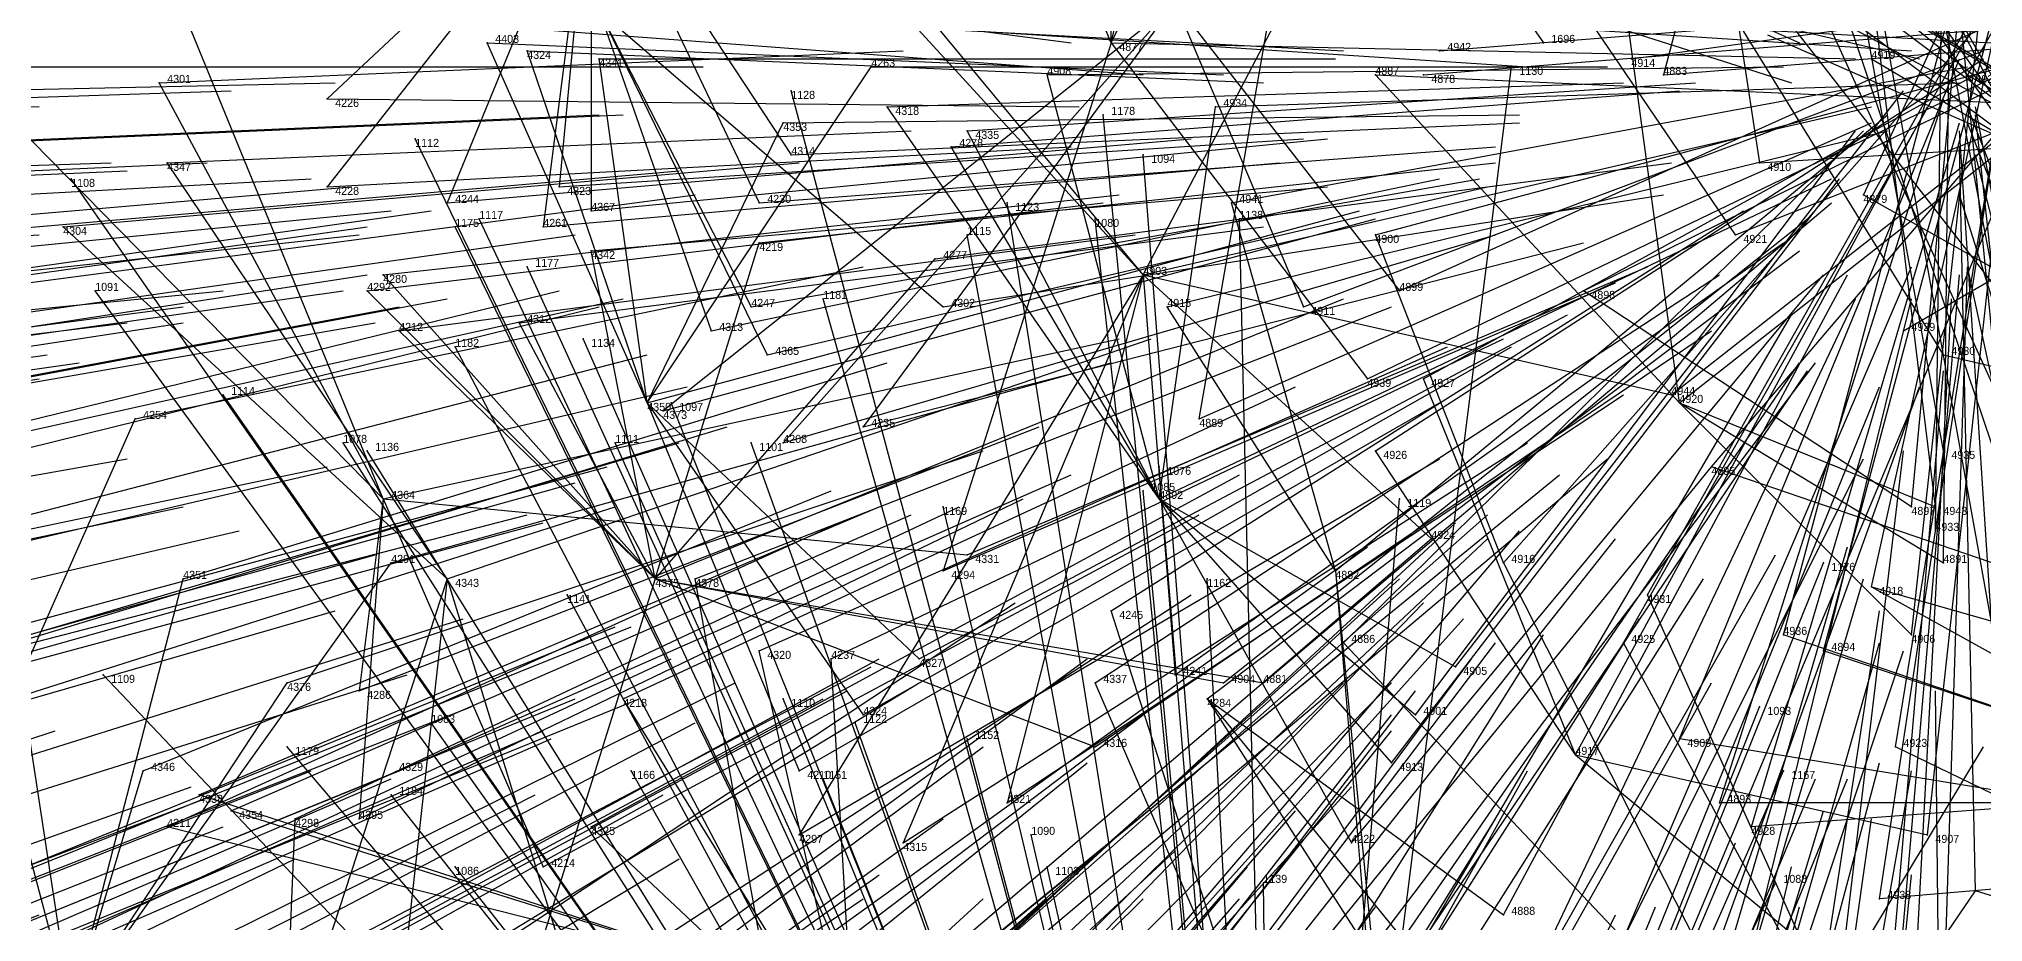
# Model space of a CAD drawing. Extents: x -0.5 to 0.59, y -0.5 to 0.58.
# Drawn here: x -0.242 to 0.001, y -0.1049 to 0.0055 of the extents above; entities that cross this region are included whole.
import ezdxf

# ---------------------------------------------------------------- set-up
doc = ezdxf.new("R2010")
doc.units = 0
for name, color, linetype in [('Facilities', 3, 'CONTINUOUS'), ('Facilities_lines', 3, 'CONTINUOUS'), ('Normals', 1, 'CONTINUOUS'), ('Source_points', 5, 'CONTINUOUS'), ('Text', 3, 'CONTINUOUS')]:
    doc.layers.add(name, color=color, linetype=linetype)

msp = doc.modelspace()

# ---------------------------------------------------------------- linework, layer by layer
at = {"layer": 'Facilities', "color": 3}
for p in [(-0.108, 0.005, -0.27), (-0.067, 0.004, -0.168), (-0.043, 0.003, -0.109), (-0.013, 0.003, -0.034), (-0.069, 0.001, -0.172), (-0.03, -0.019, -0.089), (-0.104, -0.024, -0.267), (-0.009, -0.031, -0.08), (-0.004, -0.034, -0.085), (-0.166, -0.04, -0.428), (-0.037, -0.04, -0.136), (-0.097, -0.042, -0.265), (-0.004, -0.046, -0.116), (-0.199, -0.052, -0.513), (-0.102, -0.052, -0.286), (-0.008, -0.053, -0.135), (-0.005, -0.056, -0.14), (-0.059, -0.06, -0.21), (-0.191, -0.062, -0.502), (-0.165, -0.062, -0.441), (-0.08, -0.061, -0.252), (-0.013, -0.063, -0.161), (-0.096, -0.077, -0.308), (-0.05, -0.084, -0.244)]:
    msp.add_point(p, dxfattribs=at)
at = {"layer": 'Facilities_lines', "color": 3}
for p, q in [((-0.151, 0.145, -1.25), (-0.054, 0.005, -1.25)), ((-0.04, 0.075, -0.213), (-0.027, -0.01, -0.072)), ((-0.108, 0.005, -0.27), (-0.129, 0.055, -0.351)), ((-0.108, 0.005, -0.27), (-0.097, 0.052, -0.276)), ((-0.108, 0.005, -0.27), (-0.108, 0.047, -0.295)), ((-0.108, 0.005, -0.27), (-0.089, 0.044, -0.247)), ((-0.028, 0.043, -0.128), (-0.039, 0.001, -0.098)), ((-0.03, -0.019, -0.089), (-0.068, 0.037, -0.193)), ((-0.173, 0.029, -0.438), (-0.206, -0.002, -0.514)), ((-0.173, 0.029, -0.438), (-0.206, -0.013, -0.516)), ((-0.173, 0.029, -0.438), (-0.191, -0.015, -0.478)), ((-0.173, 0.029, -0.438), (-0.179, -0.018, -0.45)), ((-0.173, 0.029, -0.438), (-0.177, -0.013, -0.443)), ((-0.173, 0.029, -0.438), (-0.148, -0.009, -0.372)), ((-0.173, 0.029, -0.438), (-0.173, -0.016, -0.435)), ((-0.173, 0.029, -0.438), (-0.152, -0.015, -0.381)), ((-0.104, -0.024, -0.267), (-0.148, 0.024, -0.375)), ((-0.104, -0.024, -0.267), (-0.143, 0.023, -0.363)), ((-0.104, -0.024, -0.267), (-0.081, 0.02, -0.207)), ((-0.037, -0.04, -0.136), (-0.045, 0.019, -0.122)), ((-0.1, 0.01, -0.252), (-0.164, -0.041, -0.423)), ((-0.1, 0.01, -0.252), (-0.149, -0.045, -0.39)), ((-0.1, 0.01, -0.252), (-0.139, -0.043, -0.362)), ((-0.1, 0.01, -0.252), (-0.072, -0.026, -0.192)), ((-0.1, 0.01, -0.252), (-0.084, -0.028, -0.22)), ((-0.097, -0.042, -0.265), (-0.088, 0.01, -0.221)), ((-0.002, 0.012, -0.03), (-0.014, -0.014, -0.05)), ((-0.199, -0.052, -0.513), (-0.224, 0.009, -0.561)), ((-0.172, 0.009, -0.43), (-0.129, -0.028, -0.33)), ((-0.172, 0.009, -0.43), (-0.153, -0.028, -0.389)), ((-0.172, 0.009, -0.43), (-0.158, -0.031, -0.402)), ((-0.172, 0.009, -0.43), (-0.151, -0.034, -0.387)), ((0.003, 0.008, -0.022), (-0.001, 0.001, -0.002)), ((-0.166, -0.04, -0.428), (-0.186, 0.005, -0.464)), ((-0.108, 0.005, -0.27), (-0.129, -0.061, -0.357)), ((-0.108, 0.005, -0.27), (-0.076, -0.037, -0.213)), ((-0.166, -0.04, -0.428), (-0.181, 0.004, -0.453)), ((-0.166, -0.04, -0.428), (-0.172, 0.003, -0.431)), ((-0.199, -0.052, -0.513), (-0.252, 0.002, -0.63)), ((-0.199, -0.052, -0.513), (-0.227, 0, -0.566)), ((-0.166, -0.04, -0.428), (-0.138, 0.002, -0.345)), ((-0.102, -0.052, -0.286), (-0.116, 0.001, -0.29)), ((-0.087, -0.229, -1.25), (-0.058, 0.002, -1.25)), ((-0.037, -0.04, -0.136), (-0.075, 0.001, -0.188)), ((-0.087, -0.229, -1.25), (-0.148, -0.001, -1.25)), ((-0.102, -0.052, -0.286), (-0.136, -0.003, -0.34)), ((-0.087, -0.229, -1.25), (-0.109, -0.004, -1.25)), ((-0.102, -0.052, -0.286), (-0.095, -0.003, -0.236)), ((-0.087, -0.229, -1.25), (-0.195, -0.007, -1.25)), ((-0.166, -0.04, -0.428), (-0.149, -0.005, -0.373)), ((-0.102, -0.052, -0.286), (-0.126, -0.006, -0.315)), ((-0.102, -0.052, -0.286), (-0.128, -0.008, -0.32)), ((-0.087, -0.229, -1.25), (-0.104, -0.009, -1.25)), ((-0.087, -0.229, -1.25), (-0.238, -0.012, -1.25)), ((-0.191, -0.062, -0.502), (-0.226, -0.01, -0.566)), ((-0.087, -0.229, -1.25), (0.004, -0.012, -1.25)), ((-0.087, -0.229, -1.25), (-0.187, -0.017, -1.25)), ((-0.087, -0.229, -1.25), (-0.121, -0.015, -1.25)), ((-0.087, -0.229, -1.25), (-0.11, -0.017, -1.25)), ((-0.08, -0.061, -0.252), (-0.093, -0.015, -0.235)), ((-0.087, -0.229, -1.25), (-0.092, -0.017, -1.25)), ((-0.191, -0.062, -0.502), (-0.239, -0.018, -0.6)), ((-0.087, -0.229, -1.25), (-0.19, -0.018, -1.25)), ((-0.087, -0.229, -1.25), (-0.126, -0.019, -1.25)), ((-0.059, -0.06, -0.21), (-0.075, -0.019, -0.195)), ((-0.165, -0.062, -0.441), (-0.173, -0.021, -0.437)), ((-0.165, -0.062, -0.441), (-0.152, -0.02, -0.384)), ((-0.165, -0.062, -0.441), (-0.199, -0.024, -0.501)), ((-0.087, -0.229, -1.25), (-0.181, -0.023, -1.25)), ((-0.165, -0.062, -0.441), (-0.13, -0.022, -0.329)), ((-0.104, -0.024, -0.267), (-0.147, -0.094, -0.437)), ((-0.104, -0.024, -0.267), (-0.134, -0.095, -0.411)), ((-0.104, -0.024, -0.267), (-0.121, -0.09, -0.377)), ((-0.104, -0.024, -0.267), (-0.1, -0.074, -0.311)), ((-0.104, -0.024, -0.267), (-0.068, -0.057, -0.222)), ((-0.104, -0.024, -0.267), (-0.038, -0.039, -0.136)), ((-0.087, -0.229, -1.25), (-0.235, -0.026, -1.25)), ((-0.165, -0.062, -0.441), (-0.201, -0.026, -0.507)), ((-0.008, -0.053, -0.135), (-0.049, -0.026, -0.139)), ((-0.087, -0.229, -1.25), (-0.144, -0.027, -1.25)), ((-0.08, -0.061, -0.252), (-0.101, -0.028, -0.263)), ((-0.165, -0.062, -0.441), (-0.197, -0.031, -0.499)), ((-0.165, -0.062, -0.441), (-0.182, -0.03, -0.46)), ((-0.087, -0.229, -1.25), (-0.19, -0.033, -1.25)), ((-0.087, -0.229, -1.25), (-0.174, -0.032, -1.25)), ((-0.004, -0.034, -0.085), (0.077, -0.053, -0.235)), ((-0.05, -0.084, -0.244), (-0.069, -0.037, -0.196)), ((-0.087, -0.229, -1.25), (-0.219, -0.039, -1.25)), ((-0.166, -0.04, -0.428), (-0.139, -0.079, -0.4)), ((-0.166, -0.04, -0.428), (-0.147, -0.086, -0.426)), ((-0.166, -0.04, -0.428), (-0.132, -0.072, -0.376)), ((-0.087, -0.229, -1.25), (-0.163, -0.04, -1.25)), ((-0.037, -0.04, -0.136), (-0.004, -0.06, -0.15)), ((-0.037, -0.04, -0.136), (-0.008, -0.069, -0.175)), ((-0.037, -0.04, -0.136), (-0.005, -0.053, -0.133)), ((-0.261, -0.112, -0.709), (-0.23, -0.042, -0.584)), ((-0.087, -0.229, -1.25), (-0.204, -0.045, -1.25)), ((-0.087, -0.229, -1.25), (-0.201, -0.046, -1.25)), ((-0.087, -0.229, -1.25), (-0.17, -0.045, -1.25)), ((-0.087, -0.229, -1.25), (-0.153, -0.045, -1.25)), ((-0.05, -0.084, -0.244), (-0.075, -0.046, -0.22)), ((-0.087, -0.229, -1.25), (-0.102, -0.048, -1.25)), ((0.005, -0.061, -0.152), (-0.033, -0.048, -0.147)), ((-0.087, -0.229, -1.25), (-0.104, -0.051, -1.25)), ((-0.199, -0.052, -0.513), (-0.202, -0.092, -0.555)), ((-0.199, -0.052, -0.513), (-0.202, -0.076, -0.539)), ((-0.199, -0.052, -0.513), (-0.179, -0.098, -0.51)), ((-0.199, -0.052, -0.513), (-0.126, -0.059, -0.347)), ((-0.087, -0.229, -1.25), (-0.129, -0.053, -1.25)), ((-0.102, -0.052, -0.286), (-0.078, -0.095, -0.307)), ((-0.102, -0.052, -0.286), (-0.07, -0.079, -0.263)), ((-0.102, -0.052, -0.286), (-0.065, -0.073, -0.244)), ((-0.102, -0.052, -0.286), (-0.073, -0.085, -0.28)), ((-0.087, -0.229, -1.25), (-0.072, -0.052, -1.25)), ((-0.238, -0.116, -0.661), (-0.198, -0.06, -0.517)), ((-0.087, -0.229, -1.25), (-0.019, -0.06, -1.25)), ((-0.059, -0.06, -0.21), (-0.03, -0.117, -0.301)), ((-0.238, -0.116, -0.661), (-0.224, -0.062, -0.582)), ((-0.191, -0.062, -0.502), (-0.211, -0.123, -0.612)), ((-0.191, -0.062, -0.502), (-0.197, -0.116, -0.572)), ((-0.191, -0.062, -0.502), (-0.175, -0.114, -0.522)), ((-0.165, -0.062, -0.441), (-0.185, -0.126, -0.56)), ((-0.165, -0.062, -0.441), (-0.11, -0.083, -0.343)), ((-0.165, -0.062, -0.441), (-0.089, -0.075, -0.291)), ((-0.165, -0.062, -0.441), (-0.094, -0.075, -0.299)), ((-0.151, -0.112, -0.47), (-0.16, -0.062, -0.43)), ((-0.087, -0.229, -1.25), (-0.096, -0.062, -1.25)), ((-0.08, -0.061, -0.252), (-0.076, -0.109, -0.333)), ((-0.08, -0.061, -0.252), (-0.075, -0.112, -0.336)), ((-0.013, -0.063, -0.161), (0.036, -0.077, -0.212)), ((-0.013, -0.063, -0.161), (0.032, -0.088, -0.234)), ((-0.087, -0.229, -1.25), (-0.176, -0.064, -1.25)), ((-0.012, -0.129, -0.324), (-0.041, -0.064, -0.191)), ((-0.091, -0.119, -0.376), (-0.108, -0.066, -0.316)), ((-0.238, -0.116, -0.661), (-0.245, -0.07, -0.637)), ((-0.044, -0.107, -0.29), (-0.079, -0.07, -0.263)), ((-0.012, -0.129, -0.324), (-0.044, -0.07, -0.206)), ((0.02, -0.084, -0.215), (-0.024, -0.069, -0.182)), ((-0.238, -0.116, -0.661), (-0.25, -0.071, -0.65)), ((-0.14, -0.124, -0.469), (-0.152, -0.071, -0.42)), ((-0.14, -0.124, -0.469), (-0.143, -0.072, -0.401)), ((0.02, -0.084, -0.215), (-0.019, -0.071, -0.183)), ((-0.238, -0.116, -0.661), (-0.211, -0.075, -0.561)), ((-0.087, -0.229, -1.25), (-0.234, -0.074, -1.25)), ((-0.091, -0.119, -0.376), (-0.11, -0.075, -0.332)), ((-0.14, -0.124, -0.469), (-0.169, -0.077, -0.465)), ((-0.087, -0.229, -1.25), (-0.149, -0.077, -1.25)), ((-0.096, -0.077, -0.308), (-0.073, -0.113, -0.337)), ((-0.096, -0.077, -0.308), (-0.07, -0.109, -0.324)), ((-0.096, -0.077, -0.308), (-0.059, -0.104, -0.299)), ((-0.087, -0.229, -1.25), (-0.193, -0.08, -1.25)), ((-0.087, -0.229, -1.25), (-0.14, -0.08, -1.25)), ((-0.087, -0.229, -1.25), (-0.027, -0.078, -1.25)), ((-0.087, -0.229, -1.25), (-0.126, -0.082, -1.25)), ((0.012, -0.09, -0.226), (-0.037, -0.082, -0.225)), ((-0.087, -0.229, -1.25), (-0.211, -0.083, -1.25)), ((-0.087, -0.229, -1.25), (0.001, -0.083, -1.25)), ((-0.05, -0.084, -0.244), (-0.01, -0.117, -0.294)), ((-0.05, -0.084, -0.244), (-0.006, -0.094, -0.236)), ((0.023, -0.099, -0.255), (-0.01, -0.083, -0.209)), ((-0.261, -0.112, -0.709), (-0.197, -0.086, -0.538)), ((-0.238, -0.116, -0.661), (-0.229, -0.086, -0.61)), ((-0.087, -0.229, -1.25), (-0.168, -0.086, -1.25)), ((-0.087, -0.229, -1.25), (-0.144, -0.087, -1.25)), ((-0.087, -0.229, -1.25), (-0.024, -0.086, -1.25)), ((-0.151, -0.112, -0.47), (-0.222, -0.089, -0.599)), ((-0.087, -0.229, -1.25), (-0.198, -0.089, -1.25)), ((-0.151, -0.112, -0.47), (-0.218, -0.091, -0.591)), ((-0.213, -0.163, -0.67), (-0.21, -0.092, -0.574)), ((0.012, -0.09, -0.226), (-0.032, -0.09, -0.238)), ((0.012, -0.09, -0.226), (-0.028, -0.093, -0.244)), ((-0.151, -0.112, -0.47), (-0.226, -0.093, -0.612)), ((-0.14, -0.124, -0.469), (-0.173, -0.093, -0.492)), ((-0.087, -0.229, -1.25), (-0.118, -0.094, -1.25)), ((-0.087, -0.229, -1.25), (-0.19, -0.098, -1.25)), ((-0.087, -0.229, -1.25), (-0.116, -0.098, -1.25)), ((0.023, -0.099, -0.255), (-0.012, -0.102, -0.257)), ((-0.087, -0.229, -1.25), (-0.089, -0.1, -1.25)), ((-0.087, -0.229, -1.25), (-0.025, -0.1, -1.25)), ((-0.087, -0.229, -1.25), (0, -0.101, -1.25)), ((0.042, -0.114, -0.303), (0, -0.101, -0.252))]:
    msp.add_line(p, q, dxfattribs=at)
at = {"layer": 'Normals', "color": 1}
for p, q in [((-0.107, 0.043, -0.287), (-0.022, 0.005, -0.325)), ((0.006, -0.03, -0.077), (-0.05, 0.042, -0.118)), ((-0.004, -0.034, -0.085), (-0.049, 0.039, -0.136)), ((-0.051, 0.038, -0.16), (0.021, -0.016, -0.204)), ((-0.053, 0.036, -0.161), (0.019, -0.018, -0.204)), ((-0.062, 0.032, -0.174), (0.016, -0.01, -0.22)), ((-0.004, -0.046, -0.116), (-0.018, 0.031, -0.178)), ((-0.008, -0.053, -0.135), (0, 0.031, -0.188)), ((-0.005, -0.056, -0.14), (-0.004, 0.031, -0.189)), ((-0.004, -0.06, -0.15), (-0.003, 0.031, -0.192)), ((0.005, -0.061, -0.152), (-0.004, 0.03, -0.193)), ((-0.111, 0.028, -0.285), (-0.023, 0, -0.325)), ((0.003, -0.048, -0.119), (-0.023, 0.029, -0.178)), ((-0.005, -0.053, -0.133), (-0.015, 0.029, -0.19)), ((-0.013, -0.063, -0.161), (0.007, 0.027, -0.199)), ((0.034, -0.027, -0.108), (-0.031, 0.026, -0.163)), ((-0.096, 0.024, -0.248), (-0.007, 0.003, -0.289)), ((0.01, -0.055, -0.141), (-0.025, 0.022, -0.193)), ((-0.008, -0.069, -0.175), (0.002, 0.022, -0.214)), ((-0.033, -0.048, -0.147), (0.025, 0.02, -0.191)), ((-0.024, -0.069, -0.182), (0, 0.021, -0.218)), ((-0.019, -0.071, -0.183), (0.005, 0.019, -0.219)), ((0.011, -0.07, -0.176), (-0.006, 0.019, -0.219)), ((-0.205, 0.017, -0.515), (-0.113, 0.005, -0.552)), ((-0.043, 0.003, -0.109), (0.044, 0.015, -0.156)), ((-0.041, -0.064, -0.191), (0.004, 0.016, -0.23)), ((-0.038, -0.039, -0.136), (0.032, 0.016, -0.18)), ((-0.037, -0.04, -0.136), (0.033, 0.015, -0.181)), ((-0.03, -0.019, -0.089), (0.056, 0.015, -0.127)), ((-0.02, 0.015, -0.063), (0.065, -0.036, -0.076)), ((0.003, -0.073, -0.183), (-0.013, 0.016, -0.224)), ((-0.009, -0.031, -0.08), (0.07, 0.015, -0.121)), ((0.039, -0.064, -0.188), (-0.006, 0.015, -0.229)), ((0.036, -0.066, -0.188), (-0.006, 0.015, -0.23)), ((-0.049, -0.026, -0.139), (0.032, 0.014, -0.181)), ((-0.1, 0.01, -0.252), (-0.008, 0.004, -0.289)), ((-0.088, 0.01, -0.221), (0.002, 0.005, -0.264)), ((-0.072, -0.026, -0.192), (0.008, 0.01, -0.24)), ((-0.067, 0.004, -0.168), (0.021, 0.011, -0.214)), ((-0.044, -0.07, -0.206), (0.002, 0.011, -0.243)), ((-0.013, 0.011, -0.043), (0.073, -0.04, -0.045)), ((0.047, -0.065, -0.199), (-0.006, 0.01, -0.24)), ((-0.197, 0.008, -0.493), (-0.104, 0.001, -0.53)), ((-0.172, 0.009, -0.43), (-0.079, 0.004, -0.467)), ((-0.148, 0.008, -0.37), (-0.056, 0.002, -0.41)), ((-0.069, 0.001, -0.172), (0.018, 0.008, -0.221)), ((-0.059, -0.06, -0.21), (0.002, 0.009, -0.248)), ((-0.039, 0.001, -0.098), (0.05, 0.008, -0.143)), ((-0.01, -0.083, -0.209), (0.005, 0.009, -0.245)), ((0.047, -0.067, -0.205), (-0.006, 0.008, -0.246)), ((-0.186, 0.005, -0.464), (-0.094, 0.001, -0.503)), ((-0.108, 0.005, -0.27), (-0.015, 0.003, -0.307)), ((-0.069, -0.037, -0.196), (0.009, 0.006, -0.241)), ((-0.054, 0.005, -1.25), (-0.054, 0.005, -1.15)), ((-0.026, 0.006, -0.067), (0.065, -0.034, -0.074)), ((-0.227, 0, -0.566), (-0.134, 0.004, -0.604)), ((-0.181, 0.004, -0.453), (-0.089, 0, -0.491)), ((-0.172, 0.003, -0.431), (-0.08, 0.003, -0.468)), ((-0.084, -0.028, -0.22), (0.001, 0.004, -0.263)), ((-0.075, -0.019, -0.195), (0.011, 0.004, -0.24)), ((-0.075, -0.046, -0.22), (0.001, 0.003, -0.262)), ((-0.037, -0.082, -0.225), (-0.002, 0.003, -0.265)), ((-0.013, 0.003, -0.034), (0.073, -0.048, -0.036)), ((-0.298, -0.002, -0.745), (-0.205, 0, -0.783)), ((-0.252, 0.002, -0.63), (-0.159, 0.002, -0.666)), ((-0.138, 0.002, -0.345), (-0.046, 0.002, -0.385)), ((-0.136, -0.003, -0.34), (-0.044, 0, -0.38)), ((-0.126, -0.006, -0.315), (-0.035, 0, -0.355)), ((-0.116, 0.001, -0.29), (-0.024, 0.002, -0.33)), ((-0.095, -0.003, -0.236), (-0.002, 0, -0.274)), ((-0.093, -0.015, -0.235), (-0.001, 0.002, -0.272)), ((-0.076, -0.037, -0.213), (0.005, 0.002, -0.256)), ((-0.075, 0.001, -0.188), (0.015, -0.003, -0.232)), ((-0.058, 0.002, -1.25), (-0.058, 0.002, -1.15)), ((-0.001, 0.001, -0.002), (0.086, -0.05, -0.004)), ((-0.335, -0.002, -0.838), (-0.242, -0.003, -0.875)), ((-0.311, -0.004, -0.777), (-0.218, -0.001, -0.815)), ((-0.206, -0.002, -0.514), (-0.112, -0.003, -0.548)), ((-0.148, -0.001, -1.25), (-0.148, -0.001, -1.15)), ((-0.128, -0.008, -0.32), (-0.037, -0.001, -0.361)), ((-0.065, -0.073, -0.244), (-0.009, -0.001, -0.286)), ((-0.032, -0.09, -0.238), (-0.004, -0.002, -0.278)), ((-0.264, -0.008, -0.66), (-0.172, -0.004, -0.698)), ((-0.261, -0.008, -0.654), (-0.169, -0.004, -0.692)), ((-0.149, -0.005, -0.373), (-0.057, -0.004, -0.412)), ((-0.109, -0.004, -1.25), (-0.109, -0.004, -1.15)), ((-0.104, -0.024, -0.267), (-0.013, -0.003, -0.303)), ((-0.08, -0.061, -0.252), (-0.011, -0.004, -0.295)), ((-0.05, -0.084, -0.244), (-0.006, -0.003, -0.284)), ((-0.027, -0.01, -0.072), (0.07, -0.004, -0.095)), ((-0.006, -0.094, -0.236), (0.004, -0.003, -0.276)), ((0.032, -0.088, -0.234), (-0.001, -0.003, -0.274)), ((0.017, -0.093, -0.237), (0, -0.003, -0.276)), ((0.01, -0.096, -0.24), (0, -0.004, -0.279)), ((-0.226, -0.01, -0.566), (-0.133, -0.006, -0.603)), ((-0.195, -0.007, -1.25), (-0.195, -0.007, -1.15)), ((-0.191, -0.015, -0.478), (-0.098, -0.007, -0.515)), ((-0.177, -0.013, -0.443), (-0.084, -0.007, -0.481)), ((-0.173, -0.016, -0.435), (-0.081, -0.007, -0.472)), ((-0.148, -0.009, -0.372), (-0.057, -0.005, -0.411)), ((-0.101, -0.028, -0.263), (-0.011, -0.006, -0.299)), ((-0.097, -0.042, -0.265), (-0.013, -0.005, -0.304)), ((-0.079, -0.07, -0.263), (-0.014, -0.006, -0.304)), ((-0.07, -0.079, -0.263), (-0.015, -0.006, -0.304)), ((-0.028, -0.093, -0.244), (-0.002, -0.005, -0.282)), ((0.004, -0.098, -0.245), (-0.002, -0.006, -0.283)), ((0.033, -0.092, -0.244), (-0.001, -0.005, -0.281)), ((-0.206, -0.013, -0.516), (-0.113, -0.008, -0.552)), ((-0.152, -0.015, -0.381), (-0.06, -0.008, -0.419)), ((-0.104, -0.009, -1.25), (-0.104, -0.009, -1.15)), ((0, -0.101, -0.252), (-0.002, -0.008, -0.289)), ((0.023, -0.099, -0.255), (0, -0.009, -0.292)), ((-0.326, -0.013, -0.815), (-0.233, -0.01, -0.852)), ((-0.324, -0.015, -0.811), (-0.231, -0.011, -0.848)), ((-0.313, -0.014, -0.784), (-0.221, -0.01, -0.822)), ((-0.3, -0.017, -0.752), (-0.208, -0.012, -0.79)), ((-0.254, -0.019, -0.637), (-0.162, -0.011, -0.675)), ((-0.239, -0.018, -0.6), (-0.147, -0.01, -0.638)), ((-0.238, -0.012, -1.25), (-0.238, -0.012, -1.15)), ((-0.179, -0.018, -0.45), (-0.087, -0.01, -0.488)), ((-0.158, -0.031, -0.402), (-0.067, -0.012, -0.439)), ((-0.153, -0.028, -0.389), (-0.062, -0.012, -0.427)), ((-0.152, -0.02, -0.384), (-0.06, -0.01, -0.422)), ((-0.13, -0.022, -0.329), (-0.038, -0.01, -0.368)), ((-0.102, -0.052, -0.286), (-0.018, -0.012, -0.324)), ((-0.073, -0.085, -0.28), (-0.017, -0.012, -0.32)), ((-0.012, -0.102, -0.257), (0.002, -0.01, -0.294)), ((-0.296, -0.021, -0.741), (-0.203, -0.013, -0.778)), ((-0.251, -0.026, -0.631), (-0.16, -0.014, -0.671)), ((-0.199, -0.024, -0.501), (-0.107, -0.014, -0.538)), ((-0.173, -0.021, -0.437), (-0.081, -0.013, -0.474)), ((-0.151, -0.034, -0.387), (-0.061, -0.013, -0.425)), ((-0.129, -0.028, -0.33), (-0.039, -0.014, -0.371)), ((-0.014, -0.014, -0.05), (0.073, -0.063, -0.044)), ((0.026, -0.103, -0.266), (-0.002, -0.014, -0.302)), ((-0.29, -0.025, -0.727), (-0.198, -0.016, -0.765)), ((-0.285, -0.029, -0.717), (-0.193, -0.016, -0.754)), ((-0.201, -0.026, -0.507), (-0.109, -0.015, -0.544)), ((-0.187, -0.017, -1.25), (-0.187, -0.017, -1.15)), ((-0.166, -0.04, -0.428), (-0.077, -0.016, -0.465)), ((-0.164, -0.041, -0.423), (-0.075, -0.017, -0.46)), ((-0.121, -0.015, -1.25), (-0.121, -0.015, -1.15)), ((-0.11, -0.017, -1.25), (-0.11, -0.017, -1.15)), ((-0.108, -0.066, -0.316), (-0.029, -0.016, -0.353)), ((-0.094, -0.075, -0.299), (-0.021, -0.017, -0.337)), ((-0.092, -0.017, -1.25), (-0.092, -0.017, -1.15)), ((-0.089, -0.075, -0.291), (-0.018, -0.015, -0.328)), ((-0.335, -0.024, -0.839), (-0.242, -0.019, -0.875)), ((-0.294, -0.029, -0.74), (-0.202, -0.019, -0.778)), ((-0.293, -0.031, -0.737), (-0.201, -0.018, -0.774)), ((-0.267, -0.032, -0.671), (-0.175, -0.019, -0.71)), ((-0.197, -0.031, -0.499), (-0.105, -0.019, -0.535)), ((-0.19, -0.018, -1.25), (-0.19, -0.018, -1.15)), ((-0.182, -0.03, -0.46), (-0.089, -0.018, -0.497)), ((-0.149, -0.045, -0.39), (-0.06, -0.019, -0.427)), ((-0.126, -0.019, -1.25), (-0.126, -0.019, -1.15)), ((-0.139, -0.043, -0.362), (-0.049, -0.02, -0.401)), ((-0.1, -0.074, -0.311), (-0.024, -0.02, -0.347)), ((-0.096, -0.077, -0.308), (-0.022, -0.021, -0.346)), ((-0.292, -0.038, -0.737), (-0.201, -0.024, -0.774)), ((-0.23, -0.042, -0.584), (-0.139, -0.023, -0.621)), ((-0.181, -0.023, -1.25), (-0.181, -0.023, -1.15)), ((-0.126, -0.059, -0.347), (-0.041, -0.023, -0.387)), ((-0.11, -0.075, -0.332), (-0.032, -0.024, -0.37)), ((-0.078, -0.095, -0.307), (-0.019, -0.024, -0.344)), ((-0.059, -0.104, -0.299), (-0.016, -0.024, -0.34)), ((-0.044, -0.107, -0.29), (-0.008, -0.023, -0.33)), ((-0.01, -0.117, -0.294), (-0.002, -0.024, -0.33)), ((-0.004, -0.117, -0.291), (-0.001, -0.023, -0.327)), ((0.019, -0.115, -0.292), (-0.001, -0.023, -0.324)), ((-0.311, -0.035, -0.782), (-0.219, -0.026, -0.82)), ((-0.296, -0.039, -0.746), (-0.204, -0.026, -0.784)), ((-0.267, -0.048, -0.678), (-0.177, -0.026, -0.716)), ((-0.235, -0.026, -1.25), (-0.235, -0.026, -1.15)), ((-0.129, -0.061, -0.357), (-0.045, -0.025, -0.398)), ((-0.316, -0.04, -0.796), (-0.224, -0.028, -0.833)), ((-0.288, -0.045, -0.73), (-0.197, -0.028, -0.767)), ((-0.282, -0.044, -0.714), (-0.191, -0.027, -0.751)), ((-0.261, -0.05, -0.665), (-0.172, -0.028, -0.703)), ((-0.259, -0.047, -0.659), (-0.169, -0.027, -0.697)), ((-0.165, -0.062, -0.441), (-0.079, -0.027, -0.478)), ((-0.16, -0.062, -0.43), (-0.073, -0.028, -0.465)), ((-0.144, -0.027, -1.25), (-0.144, -0.027, -1.15)), ((-0.132, -0.072, -0.376), (-0.051, -0.029, -0.416)), ((-0.07, -0.109, -0.324), (-0.023, -0.029, -0.362)), ((-0.054, -0.109, -0.305), (-0.015, -0.027, -0.346)), ((-0.03, -0.117, -0.301), (-0.008, -0.027, -0.34)), ((-0.008, -0.121, -0.302), (-0.003, -0.027, -0.337)), ((-0.323, -0.041, -0.815), (-0.231, -0.03, -0.852)), ((-0.316, -0.044, -0.798), (-0.224, -0.03, -0.835)), ((-0.292, -0.046, -0.738), (-0.2, -0.03, -0.776)), ((-0.11, -0.083, -0.343), (-0.033, -0.031, -0.382)), ((-0.333, -0.047, -0.841), (-0.241, -0.034, -0.879)), ((-0.255, -0.057, -0.654), (-0.166, -0.034, -0.692)), ((-0.199, -0.052, -0.513), (-0.107, -0.032, -0.549)), ((-0.191, -0.062, -0.502), (-0.103, -0.032, -0.539)), ((-0.19, -0.033, -1.25), (-0.19, -0.033, -1.15)), ((-0.174, -0.032, -1.25), (-0.174, -0.032, -1.15)), ((-0.152, -0.071, -0.42), (-0.066, -0.033, -0.455)), ((-0.143, -0.072, -0.401), (-0.059, -0.032, -0.437)), ((-0.139, -0.079, -0.4), (-0.058, -0.033, -0.436)), ((-0.328, -0.048, -0.83), (-0.237, -0.035, -0.868)), ((-0.224, -0.062, -0.582), (-0.136, -0.035, -0.62)), ((-0.198, -0.06, -0.517), (-0.108, -0.035, -0.554)), ((-0.076, -0.109, -0.333), (-0.02, -0.035, -0.369)), ((-0.075, -0.112, -0.336), (-0.022, -0.035, -0.372)), ((-0.073, -0.113, -0.337), (-0.021, -0.036, -0.373)), ((-0.012, -0.129, -0.324), (-0.004, -0.036, -0.361)), ((-0.333, -0.051, -0.843), (-0.242, -0.037, -0.881)), ((-0.251, -0.059, -0.646), (-0.161, -0.038, -0.684)), ((-0.169, -0.077, -0.465), (-0.085, -0.038, -0.501)), ((-0.047, -0.124, -0.33), (-0.012, -0.038, -0.369)), ((-0.038, -0.124, -0.324), (-0.007, -0.038, -0.364)), ((-0.219, -0.039, -1.25), (-0.219, -0.039, -1.15)), ((-0.163, -0.04, -1.25), (-0.163, -0.04, -1.15)), ((-0.147, -0.086, -0.426), (-0.067, -0.04, -0.463)), ((-0.121, -0.09, -0.377), (-0.044, -0.039, -0.414)), ((-0.245, -0.07, -0.637), (-0.156, -0.043, -0.675)), ((-0.202, -0.076, -0.539), (-0.117, -0.043, -0.58)), ((-0.25, -0.071, -0.65), (-0.162, -0.045, -0.688)), ((-0.211, -0.075, -0.561), (-0.124, -0.046, -0.6)), ((-0.204, -0.045, -1.25), (-0.204, -0.045, -1.15)), ((-0.201, -0.046, -1.25), (-0.201, -0.046, -1.15)), ((-0.17, -0.045, -1.25), (-0.17, -0.045, -1.15)), ((-0.153, -0.045, -1.25), (-0.153, -0.045, -1.15)), ((-0.134, -0.095, -0.411), (-0.056, -0.045, -0.449)), ((-0.02, -0.138, -0.35), (-0.009, -0.046, -0.387)), ((-0.322, -0.063, -0.821), (-0.231, -0.047, -0.86)), ((-0.297, -0.067, -0.76), (-0.206, -0.048, -0.797)), ((-0.26, -0.072, -0.675), (-0.171, -0.048, -0.713)), ((-0.147, -0.094, -0.437), (-0.067, -0.047, -0.474)), ((-0.116, -0.106, -0.394), (-0.046, -0.047, -0.432)), ((-0.102, -0.048, -1.25), (-0.102, -0.048, -1.15)), ((-0.091, -0.119, -0.376), (-0.033, -0.048, -0.414)), ((-0.055, -0.129, -0.349), (-0.014, -0.047, -0.39)), ((-0.265, -0.075, -0.688), (-0.175, -0.05, -0.725)), ((-0.229, -0.086, -0.61), (-0.143, -0.051, -0.648)), ((-0.197, -0.086, -0.538), (-0.113, -0.049, -0.578)), ((-0.173, -0.093, -0.492), (-0.092, -0.049, -0.53)), ((-0.123, -0.107, -0.407), (-0.052, -0.049, -0.448)), ((-0.104, -0.051, -1.25), (-0.104, -0.051, -1.15)), ((-0.315, -0.072, -0.808), (-0.224, -0.053, -0.846)), ((-0.258, -0.081, -0.676), (-0.17, -0.053, -0.714)), ((-0.222, -0.089, -0.599), (-0.137, -0.053, -0.636)), ((-0.21, -0.092, -0.574), (-0.127, -0.053, -0.612)), ((-0.202, -0.092, -0.555), (-0.119, -0.052, -0.594)), ((-0.129, -0.053, -1.25), (-0.129, -0.053, -1.15)), ((-0.072, -0.052, -1.25), (-0.072, -0.052, -1.15)), ((-0.27, -0.077, -0.703), (-0.181, -0.054, -0.74)), ((-0.268, -0.079, -0.698), (-0.179, -0.055, -0.736)), ((-0.226, -0.093, -0.612), (-0.142, -0.055, -0.649)), ((-0.218, -0.091, -0.591), (-0.133, -0.054, -0.628)), ((-0.179, -0.098, -0.51), (-0.097, -0.054, -0.547)), ((-0.133, -0.118, -0.443), (-0.065, -0.055, -0.482)), ((-0.13, -0.115, -0.433), (-0.061, -0.054, -0.473)), ((-0.307, -0.077, -0.792), (-0.217, -0.056, -0.83)), ((-0.151, -0.112, -0.47), (-0.076, -0.058, -0.508)), ((-0.068, -0.057, -0.222), (-0.137, -0.116, -0.18)), ((-0.128, -0.12, -0.438), (-0.061, -0.057, -0.478)), ((-0.116, -0.125, -0.426), (-0.057, -0.056, -0.468)), ((-0.102, -0.129, -0.412), (-0.045, -0.057, -0.45)), ((-0.042, -0.147, -0.383), (-0.016, -0.058, -0.421)), ((-0.289, -0.084, -0.753), (-0.2, -0.059, -0.79)), ((-0.071, -0.14, -0.392), (-0.025, -0.059, -0.43)), ((-0.019, -0.06, -1.25), (-0.019, -0.06, -1.15)), ((-0.14, -0.124, -0.469), (-0.072, -0.062, -0.507)), ((-0.096, -0.062, -1.25), (-0.096, -0.062, -1.15)), ((-0.084, -0.141, -0.409), (-0.034, -0.062, -0.446)), ((-0.04, -0.15, -0.389), (-0.014, -0.062, -0.427)), ((-0.197, -0.116, -0.572), (-0.12, -0.065, -0.61)), ((-0.176, -0.064, -1.25), (-0.176, -0.064, -1.15)), ((-0.175, -0.114, -0.522), (-0.098, -0.064, -0.56)), ((-0.133, -0.131, -0.468), (-0.069, -0.065, -0.506)), ((-0.295, -0.092, -0.772), (-0.205, -0.066, -0.809)), ((-0.278, -0.095, -0.735), (-0.189, -0.067, -0.771)), ((-0.256, -0.103, -0.689), (-0.17, -0.068, -0.726)), ((-0.255, -0.103, -0.686), (-0.168, -0.068, -0.723)), ((-0.126, -0.136, -0.462), (-0.064, -0.067, -0.501)), ((-0.091, -0.144, -0.426), (-0.042, -0.067, -0.467)), ((-0.026, -0.157, -0.397), (-0.012, -0.066, -0.436)), ((-0.116, -0.144, -0.463), (-0.06, -0.07, -0.5)), ((-0.103, -0.147, -0.448), (-0.054, -0.069, -0.487)), ((-0.037, -0.158, -0.406), (-0.012, -0.07, -0.445)), ((-0.247, -0.111, -0.676), (-0.163, -0.072, -0.714)), ((-0.218, -0.116, -0.618), (-0.137, -0.072, -0.655)), ((-0.185, -0.126, -0.56), (-0.111, -0.072, -0.599)), ((-0.151, -0.13, -0.498), (-0.079, -0.071, -0.534)), ((-0.118, -0.146, -0.469), (-0.063, -0.072, -0.508)), ((-0.038, -0.158, -0.407), (-0.009, -0.071, -0.446)), ((-0.285, -0.102, -0.757), (-0.196, -0.074, -0.793)), ((-0.238, -0.116, -0.661), (-0.155, -0.075, -0.7)), ((-0.234, -0.074, -1.25), (-0.234, -0.074, -1.15)), ((-0.22, -0.116, -0.622), (-0.138, -0.073, -0.658)), ((-0.211, -0.123, -0.612), (-0.132, -0.075, -0.649)), ((-0.146, -0.141, -0.507), (-0.079, -0.075, -0.543)), ((-0.138, -0.141, -0.494), (-0.073, -0.075, -0.53)), ((-0.078, -0.155, -0.434), (-0.033, -0.075, -0.473)), ((-0.261, -0.112, -0.709), (-0.175, -0.077, -0.747)), ((-0.253, -0.112, -0.693), (-0.167, -0.077, -0.73)), ((-0.226, -0.121, -0.641), (-0.144, -0.077, -0.678)), ((-0.223, -0.12, -0.633), (-0.141, -0.076, -0.67)), ((-0.158, -0.139, -0.526), (-0.088, -0.077, -0.562)), ((-0.149, -0.077, -1.25), (-0.149, -0.077, -1.15)), ((-0.126, -0.149, -0.488), (-0.07, -0.076, -0.526)), ((-0.004, -0.167, -0.417), (-0.005, -0.076, -0.458)), ((-0.275, -0.112, -0.742), (-0.188, -0.078, -0.779)), ((-0.242, -0.123, -0.678), (-0.16, -0.08, -0.716)), ((-0.193, -0.08, -1.25), (-0.193, -0.08, -1.15)), ((-0.178, -0.135, -0.558), (-0.104, -0.079, -0.596)), ((-0.14, -0.08, -1.25), (-0.14, -0.08, -1.15)), ((-0.13, -0.152, -0.499), (-0.073, -0.079, -0.537)), ((-0.027, -0.078, -1.25), (-0.027, -0.078, -1.15)), ((-0.328, -0.11, -0.864), (-0.24, -0.081, -0.903)), ((-0.265, -0.118, -0.724), (-0.179, -0.081, -0.76)), ((-0.263, -0.119, -0.722), (-0.178, -0.082, -0.758)), ((-0.131, -0.153, -0.505), (-0.073, -0.081, -0.543)), ((-0.126, -0.082, -1.25), (-0.126, -0.082, -1.15)), ((-0.211, -0.083, -1.25), (-0.211, -0.083, -1.15)), ((-0.198, -0.138, -0.603), (-0.124, -0.083, -0.642)), ((-0.183, -0.143, -0.581), (-0.111, -0.085, -0.62)), ((-0.036, -0.175, -0.447), (-0.012, -0.085, -0.482)), ((-0.294, -0.12, -0.794), (-0.208, -0.086, -0.832)), ((-0.284, -0.124, -0.775), (-0.198, -0.087, -0.811)), ((-0.168, -0.086, -1.25), (-0.168, -0.086, -1.15)), ((-0.144, -0.087, -1.25), (-0.144, -0.087, -1.15)), ((-0.101, -0.167, -0.487), (-0.056, -0.086, -0.526)), ((-0.056, -0.173, -0.455), (-0.02, -0.087, -0.492)), ((-0.051, -0.173, -0.451), (-0.016, -0.087, -0.488)), ((-0.024, -0.086, -1.25), (-0.024, -0.086, -1.15)), ((-0.024, -0.177, -0.446), (-0.008, -0.086, -0.484)), ((-0.31, -0.119, -0.831), (-0.223, -0.088, -0.868)), ((-0.307, -0.122, -0.825), (-0.22, -0.089, -0.862)), ((-0.263, -0.131, -0.735), (-0.18, -0.089, -0.772)), ((-0.245, -0.134, -0.699), (-0.164, -0.089, -0.736)), ((-0.198, -0.089, -1.25), (-0.198, -0.089, -1.15)), ((-0.14, -0.156, -0.524), (-0.078, -0.088, -0.562)), ((-0.204, -0.146, -0.628), (-0.129, -0.092, -0.666)), ((-0.146, -0.161, -0.543), (-0.085, -0.091, -0.581)), ((-0.109, -0.171, -0.507), (-0.06, -0.092, -0.545)), ((-0.046, -0.18, -0.466), (-0.019, -0.091, -0.501)), ((-0.026, -0.184, -0.465), (-0.013, -0.092, -0.502)), ((-0.305, -0.127, -0.826), (-0.219, -0.093, -0.864)), ((-0.118, -0.094, -1.25), (-0.118, -0.094, -1.15)), ((-0.293, -0.137, -0.809), (-0.21, -0.097, -0.847)), ((-0.242, -0.145, -0.705), (-0.162, -0.097, -0.742)), ((-0.168, -0.159, -0.579), (-0.1, -0.096, -0.617)), ((-0.066, -0.18, -0.48), (-0.03, -0.095, -0.518)), ((-0.213, -0.153, -0.656), (-0.137, -0.099, -0.693)), ((-0.19, -0.098, -1.25), (-0.19, -0.098, -1.15)), ((-0.151, -0.169, -0.566), (-0.091, -0.098, -0.603)), ((-0.116, -0.098, -1.25), (-0.116, -0.098, -1.15)), ((-0.044, -0.188, -0.483), (-0.023, -0.098, -0.52)), ((-0.017, -0.191, -0.479), (-0.008, -0.099, -0.517)), ((-0.216, -0.154, -0.664), (-0.139, -0.102, -0.701)), ((-0.193, -0.165, -0.633), (-0.124, -0.102, -0.671)), ((-0.186, -0.163, -0.618), (-0.116, -0.102, -0.656)), ((-0.171, -0.168, -0.598), (-0.104, -0.102, -0.635)), ((-0.153, -0.172, -0.575), (-0.092, -0.102, -0.612)), ((-0.089, -0.1, -1.25), (-0.089, -0.1, -1.15)), ((-0.025, -0.1, -1.25), (-0.025, -0.1, -1.15)), ((0, -0.101, -1.25), (0, -0.101, -1.15)), ((-0.329, -0.137, -0.891), (-0.242, -0.104, -0.928)), ((-0.13, -0.178, -0.551), (-0.075, -0.103, -0.589)), ((-0.085, -0.187, -0.514), (-0.045, -0.104, -0.552)), ((-0.075, -0.189, -0.507), (-0.04, -0.103, -0.545)), ((-0.046, -0.193, -0.496), (-0.022, -0.103, -0.534))]:
    msp.add_line(p, q, dxfattribs=at)
at = {"layer": 'Source_points', "color": 5}
for p in [(-0.186, 0.005, -0.464), (-0.054, 0.005, -1.25), (-0.181, 0.004, -0.453), (-0.172, 0.003, -0.431), (-0.227, 0, -0.566), (-0.138, 0.002, -0.345), (-0.116, 0.001, -0.29), (-0.075, 0.001, -0.188), (-0.058, 0.002, -1.25), (-0.039, 0.001, -0.098), (-0.001, 0.001, -0.002), (-0.206, -0.002, -0.514), (-0.148, -0.001, -1.25), (-0.136, -0.003, -0.34), (-0.109, -0.004, -1.25), (-0.095, -0.003, -0.236), (-0.195, -0.007, -1.25), (-0.149, -0.005, -0.373), (-0.126, -0.006, -0.315), (-0.148, -0.009, -0.372), (-0.128, -0.008, -0.32), (-0.104, -0.009, -1.25), (-0.238, -0.012, -1.25), (-0.226, -0.01, -0.566), (-0.027, -0.01, -0.072), (-0.206, -0.013, -0.516), (-0.177, -0.013, -0.443), (-0.014, -0.014, -0.05), (-0.191, -0.015, -0.478), (-0.187, -0.017, -1.25), (-0.173, -0.016, -0.435), (-0.152, -0.015, -0.381), (-0.121, -0.015, -1.25), (-0.11, -0.017, -1.25), (-0.093, -0.015, -0.235), (-0.092, -0.017, -1.25), (-0.239, -0.018, -0.6), (-0.19, -0.018, -1.25), (-0.179, -0.018, -0.45), (-0.126, -0.019, -1.25), (-0.075, -0.019, -0.195), (-0.173, -0.021, -0.437), (-0.152, -0.02, -0.384), (-0.199, -0.024, -0.501), (-0.181, -0.023, -1.25), (-0.13, -0.022, -0.329), (-0.235, -0.026, -1.25), (-0.201, -0.026, -0.507), (-0.072, -0.026, -0.192), (-0.049, -0.026, -0.139), (-0.153, -0.028, -0.389), (-0.144, -0.027, -1.25), (-0.129, -0.028, -0.33), (-0.101, -0.028, -0.263), (-0.084, -0.028, -0.22), (-0.197, -0.031, -0.499), (-0.182, -0.03, -0.46), (-0.158, -0.031, -0.402), (-0.19, -0.033, -1.25), (-0.174, -0.032, -1.25), (-0.151, -0.034, -0.387), (-0.076, -0.037, -0.213), (-0.069, -0.037, -0.196), (-0.219, -0.039, -1.25), (-0.164, -0.041, -0.423), (-0.163, -0.04, -1.25), (-0.038, -0.039, -0.136), (-0.23, -0.042, -0.584), (-0.139, -0.043, -0.362), (-0.204, -0.045, -1.25), (-0.201, -0.046, -1.25), (-0.17, -0.045, -1.25), (-0.153, -0.045, -1.25), (-0.149, -0.045, -0.39), (-0.075, -0.046, -0.22), (-0.102, -0.048, -1.25), (-0.033, -0.048, -0.147), (-0.104, -0.051, -1.25), (-0.129, -0.053, -1.25), (-0.072, -0.052, -1.25), (-0.005, -0.053, -0.133), (-0.068, -0.057, -0.222), (-0.198, -0.06, -0.517), (-0.126, -0.059, -0.347), (-0.019, -0.06, -1.25), (-0.004, -0.06, -0.15), (-0.224, -0.062, -0.582), (-0.16, -0.062, -0.43), (-0.129, -0.061, -0.357), (-0.096, -0.062, -1.25), (-0.176, -0.064, -1.25), (-0.041, -0.064, -0.191), (-0.108, -0.066, -0.316), (-0.079, -0.07, -0.263), (-0.044, -0.07, -0.206), (-0.024, -0.069, -0.182), (-0.008, -0.069, -0.175), (-0.152, -0.071, -0.42), (-0.143, -0.072, -0.401), (-0.132, -0.072, -0.376), (-0.019, -0.071, -0.183), (-0.234, -0.074, -1.25), (-0.211, -0.075, -0.561), (-0.11, -0.075, -0.332), (-0.1, -0.074, -0.311), (-0.094, -0.075, -0.299), (-0.089, -0.075, -0.291), (-0.065, -0.073, -0.244), (-0.202, -0.076, -0.539), (-0.169, -0.077, -0.465), (-0.149, -0.077, -1.25), (-0.193, -0.08, -1.25), (-0.14, -0.08, -1.25), (-0.139, -0.079, -0.4), (-0.07, -0.079, -0.263), (-0.027, -0.078, -1.25), (-0.126, -0.082, -1.25), (-0.037, -0.082, -0.225), (-0.211, -0.083, -1.25), (-0.11, -0.083, -0.343), (-0.073, -0.085, -0.28), (-0.01, -0.083, -0.209), (-0.229, -0.086, -0.61), (-0.197, -0.086, -0.538), (-0.168, -0.086, -1.25), (-0.147, -0.086, -0.426), (-0.144, -0.087, -1.25), (-0.024, -0.086, -1.25), (-0.222, -0.089, -0.599), (-0.198, -0.089, -1.25), (-0.218, -0.091, -0.591), (-0.21, -0.092, -0.574), (-0.202, -0.092, -0.555), (-0.121, -0.09, -0.377), (-0.032, -0.09, -0.238), (-0.226, -0.093, -0.612), (-0.173, -0.093, -0.492), (-0.147, -0.094, -0.437), (-0.118, -0.094, -1.25), (-0.028, -0.093, -0.244), (-0.006, -0.094, -0.236), (-0.134, -0.095, -0.411), (-0.078, -0.095, -0.307), (-0.19, -0.098, -1.25), (-0.179, -0.098, -0.51), (-0.116, -0.098, -1.25), (-0.089, -0.1, -1.25), (-0.025, -0.1, -1.25), (-0.012, -0.102, -0.257), (0, -0.101, -1.25), (0, -0.101, -0.252), (-0.059, -0.104, -0.299)]:
    msp.add_point(p, dxfattribs=at)

# ---------------------------------------------------------------- texts
at = {"layer": 'Text', "color": 3}
for s, p in [('4403', (-0.185, 0.005, -0.464)), ('4877', (-0.107, 0.004, -0.27)), ('4942', (-0.066, 0.004, -0.168)), ('1696', (-0.053, 0.005, -1.25)), ('4324', (-0.181, 0.003, -0.453)), ('4341', (-0.172, 0.002, -0.431)), ('4263', (-0.138, 0.002, -0.345)), ('4914', (-0.043, 0.002, -0.109)), ('4919', (-0.013, 0.003, -0.034)), ('4301', (-0.226, 0, -0.566)), ('4908', (-0.116, 0.001, -0.29)), ('4887', (-0.075, 0.001, -0.188)), ('4878', (-0.068, 0, -0.172)), ('1130', (-0.057, 0.001, -1.25)), ('4883', (-0.039, 0.001, -0.098)), ('4922', (0, 0, -0.002)), ('4226', (-0.205, -0.003, -0.514)), ('1128', (-0.148, -0.002, -1.25)), ('4934', (-0.094, -0.003, -0.236)), ('4318', (-0.135, -0.004, -0.34)), ('1178', (-0.108, -0.004, -1.25)), ('1112', (-0.195, -0.008, -1.25)), ('4353', (-0.149, -0.006, -0.373)), ('4278', (-0.127, -0.008, -0.32)), ('4335', (-0.125, -0.007, -0.315)), ('4314', (-0.148, -0.009, -0.372)), ('1094', (-0.103, -0.01, -1.25)), ('1108', (-0.238, -0.013, -1.25)), ('4347', (-0.226, -0.011, -0.566)), ('4910', (-0.026, -0.011, -0.072)), ('4228', (-0.205, -0.014, -0.516)), ('4244', (-0.19, -0.015, -0.478)), ('4323', (-0.176, -0.014, -0.443)), ('4230', (-0.151, -0.015, -0.381)), ('4941', (-0.092, -0.015, -0.235)), ('4879', (-0.014, -0.015, -0.05)), ('1175', (-0.19, -0.018, -1.25)), ('1117', (-0.187, -0.017, -1.25)), ('4261', (-0.179, -0.018, -0.45)), ('4367', (-0.173, -0.016, -0.435)), ('1123', (-0.12, -0.016, -1.25)), ('1080', (-0.11, -0.018, -1.25)), ('1138', (-0.092, -0.017, -1.25)), ('4304', (-0.239, -0.019, -0.6)), ('1115', (-0.126, -0.019, -1.25)), ('4900', (-0.075, -0.02, -0.195)), ('4921', (-0.029, -0.02, -0.089)), ('4342', (-0.173, -0.022, -0.437)), ('4219', (-0.152, -0.021, -0.384)), ('4277', (-0.129, -0.022, -0.329)), ('4280', (-0.199, -0.025, -0.501)), ('1177', (-0.18, -0.023, -1.25)), ('4903', (-0.104, -0.024, -0.267)), ('1091', (-0.235, -0.026, -1.25)), ('4292', (-0.201, -0.026, -0.507)), ('1181', (-0.144, -0.027, -1.25)), ('4899', (-0.072, -0.026, -0.192)), ('4898', (-0.048, -0.027, -0.139)), ('4312', (-0.181, -0.03, -0.46)), ('4247', (-0.153, -0.028, -0.389)), ('4302', (-0.128, -0.028, -0.33)), ('4915', (-0.101, -0.028, -0.263)), ('4911', (-0.083, -0.029, -0.22)), ('4212', (-0.197, -0.031, -0.499)), ('4313', (-0.157, -0.031, -0.402)), ('4929', (-0.008, -0.031, -0.08)), ('1182', (-0.19, -0.033, -1.25)), ('1134', (-0.173, -0.033, -1.25)), ('4365', (-0.15, -0.034, -0.387)), ('4930', (-0.003, -0.034, -0.085)), ('1114', (-0.218, -0.039, -1.25)), ('4939', (-0.076, -0.038, -0.213)), ('4927', (-0.068, -0.038, -0.196)), ('4944', (-0.038, -0.039, -0.136)), ('4254', (-0.229, -0.042, -0.584)), ('4350', (-0.166, -0.041, -0.428)), ('4373', (-0.164, -0.042, -0.423)), ('1097', (-0.162, -0.041, -1.25)), ('4920', (-0.037, -0.04, -0.136)), ('4235', (-0.138, -0.043, -0.362)), ('4889', (-0.097, -0.043, -0.265)), ('1078', (-0.204, -0.045, -1.25)), ('1136', (-0.2, -0.046, -1.25)), ('1111', (-0.17, -0.045, -1.25)), ('1101', (-0.152, -0.046, -1.25)), ('4208', (-0.149, -0.045, -0.39)), ('4926', (-0.074, -0.047, -0.22)), ('4935', (-0.003, -0.047, -0.116)), ('1076', (-0.101, -0.049, -1.25)), ('4895', (-0.033, -0.049, -0.147)), ('4364', (-0.198, -0.052, -0.513)), ('1085', (-0.103, -0.051, -1.25)), ('4892', (-0.102, -0.052, -0.286)), ('1169', (-0.129, -0.054, -1.25)), ('1119', (-0.071, -0.053, -1.25)), ('4897', (-0.008, -0.054, -0.135)), ('4943', (-0.004, -0.054, -0.133)), ('4933', (-0.005, -0.056, -0.14)), ('4924', (-0.068, -0.057, -0.222)), ('4291', (-0.198, -0.06, -0.517)), ('4331', (-0.125, -0.06, -0.347)), ('4916', (-0.058, -0.06, -0.21)), ('1176', (-0.018, -0.061, -1.25)), ('4891', (-0.004, -0.06, -0.15)), ('4351', (-0.224, -0.062, -0.582)), ('4343', (-0.19, -0.063, -0.502)), ('4375', (-0.165, -0.063, -0.441)), ('4378', (-0.16, -0.063, -0.43)), ('4294', (-0.128, -0.062, -0.357)), ('1162', (-0.096, -0.063, -1.25)), ('4882', (-0.08, -0.062, -0.252)), ('4918', (-0.012, -0.064, -0.161)), ('1141', (-0.176, -0.065, -1.25)), ('4931', (-0.041, -0.065, -0.191)), ('4245', (-0.107, -0.067, -0.316)), ('4936', (-0.024, -0.069, -0.182)), ('4886', (-0.078, -0.07, -0.263)), ('4925', (-0.043, -0.07, -0.206)), ('4894', (-0.018, -0.071, -0.183)), ('4906', (-0.008, -0.07, -0.175)), ('4320', (-0.151, -0.072, -0.42)), ('4237', (-0.143, -0.072, -0.401)), ('4327', (-0.132, -0.073, -0.376)), ('1109', (-0.233, -0.075, -1.25)), ('4376', (-0.211, -0.076, -0.561)), ('4337', (-0.109, -0.075, -0.332)), ('4241', (-0.099, -0.074, -0.311)), ('4904', (-0.093, -0.075, -0.299)), ('4881', (-0.089, -0.075, -0.291)), ('4905', (-0.064, -0.074, -0.244)), ('4286', (-0.201, -0.077, -0.539)), ('4218', (-0.169, -0.078, -0.465)), ('1110', (-0.148, -0.078, -1.25)), ('4284', (-0.096, -0.078, -0.308)), ('1083', (-0.193, -0.08, -1.25)), ('4224', (-0.139, -0.079, -0.4)), ('1122', (-0.139, -0.08, -1.25)), ('4901', (-0.069, -0.079, -0.263)), ('1093', (-0.026, -0.079, -1.25)), ('1152', (-0.125, -0.082, -1.25)), ('4316', (-0.109, -0.083, -0.343)), ('4909', (-0.036, -0.083, -0.225)), ('4923', (-0.009, -0.083, -0.209)), ('4346', (-0.228, -0.086, -0.61)), ('1179', (-0.21, -0.084, -1.25)), ('4329', (-0.197, -0.086, -0.538)), ('4913', (-0.072, -0.086, -0.28)), ('4917', (-0.05, -0.084, -0.244)), ('1166', (-0.168, -0.087, -1.25)), ('4210', (-0.146, -0.087, -0.426)), ('1151', (-0.144, -0.087, -1.25)), ('1167', (-0.023, -0.087, -1.25)), ('4338', (-0.222, -0.09, -0.599)), ('1184', (-0.197, -0.089, -1.25)), ('4321', (-0.121, -0.09, -0.377)), ('4893', (-0.031, -0.09, -0.238)), ('4211', (-0.226, -0.093, -0.612)), ('4354', (-0.217, -0.092, -0.591)), ('4298', (-0.21, -0.093, -0.574)), ('4295', (-0.202, -0.092, -0.555)), ('4325', (-0.173, -0.094, -0.492)), ('4297', (-0.147, -0.095, -0.437)), ('1090', (-0.118, -0.094, -1.25)), ('4222', (-0.078, -0.095, -0.307)), ('4928', (-0.028, -0.094, -0.244)), ('4907', (-0.005, -0.095, -0.236)), ('4214', (-0.178, -0.098, -0.51)), ('4315', (-0.134, -0.096, -0.411)), ('1086', (-0.19, -0.099, -1.25)), ('1103', (-0.115, -0.099, -1.25)), ('1139', (-0.089, -0.1, -1.25)), ('1088', (-0.024, -0.1, -1.25)), ('4938', (-0.011, -0.102, -0.257)), ('4888', (-0.058, -0.104, -0.299))]:
    msp.add_text(s, height=0.001, dxfattribs=at).set_placement(p)

doc.saveas('drawing.dxf')
